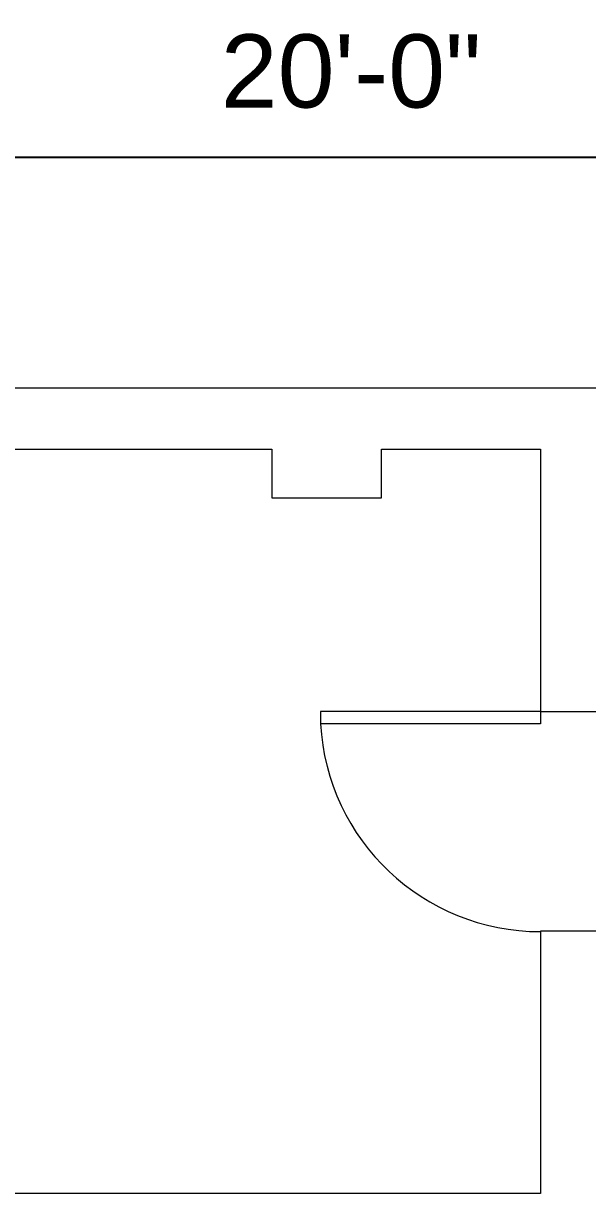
# Model space of a CAD drawing. Header units: inches. Extents: x 1913 to 24953, y -2945 to 1064.
# Drawn here: x 15019.5 to 15111.9, y -121.7 to 70.1 of the extents above; entities that cross this region are included whole.
import ezdxf

# ---------------------------------------------------------------- set-up
doc = ezdxf.new("R2010")
doc.units = ezdxf.units.IN
doc.header["$MEASUREMENT"] = 0
for name, color, linetype, lineweight in [('A-ANNO-DIMS', 211, 'Continuous', 9), ('A-DOOR', 31, 'Continuous', 13), ('A-WALL', 113, 'Continuous', 13)]:
    doc.layers.add(name, color=color, linetype=linetype, lineweight=lineweight)
doc.styles.add('Arial', font='arial.ttf', dxfattribs={"height": 12})
doc.dimstyles.new('Linear_-_3_32__Arial', dxfattribs={"dimscale": 12, "dimtxt": 12.243113, "dimasz": 1.333333, "dimexe": 1, "dimexo": 0.666667, "dimgap": 0.666667, "dimtad": 1, "dimdec": 5, "dimrnd": 0.03125, "dimzin": 1, "dimdsep": 46, "dimlunit": 4, "dimtxsty": 'Arial', "dimblk1": 'OBLIQUE', "dimblk2": 'OBLIQUE', "dimsah": 1, "dimcen": 0.09, "dimdle": 1, "dimazin": 0, "dimtfac": 1, "dimtdec": 4, "dimtix": 1, "dimtmove": 0, "dimatfit": 3, "dimfxl": 1, "dimtvp": 1, "dimtfill": 1, "dimfrac": 2, "dimtolj": 1, "dimtzin": 0, "dimarcsym": 2})

# ---------------------------------------------------------------- blocks, each defined once
blk = doc.blocks.new('Single-Flush - 36_ x 80_-431224-FloorPlan')
at = {"layer": 'A-DOOR', "lineweight": 20}
for p, q in [((16, 5), (16, 41.01)), ((18, 41.01), (16, 41.01)), ((18, 5), (18, 41.01)), ((18, 5), (16, 5))]:
    blk.add_line(p, q, dxfattribs=at)
at = {"layer": 'A-DOOR', "lineweight": 9}
blk.add_arc((18, 5), 36.07, 93.1789, 180, dxfattribs=at)
blk = doc.blocks.new('_Oblique')
at = {"color": 0, "linetype": 'ByBlock', "lineweight": -2}
blk.add_line((-0.5, -0.5), (0.5, 0.5), dxfattribs=at)
blk = doc.blocks.new('*D355')
at = {"layer": 'A-ANNO-DIMS', "color": 0, "lineweight": -2, "transparency": 16777216}
for p, q in [((14953.15, 44.75), (14953.15, 60.07)), ((15193.15, 13.29), (15193.15, 60.07)), ((15205.15, 48.07), (14941.15, 48.07))]:
    blk.add_line(p, q, dxfattribs=at)
at = {"layer": 'Defpoints', "color": 0, "lineweight": 0, "transparency": 16777216}
for p in [(14953.15, 48.07), (14953.15, 36.75), (15193.15, 5.29)]:
    blk.add_point(p, dxfattribs=at)
at = {"layer": 'A-ANNO-DIMS', "color": 0, "lineweight": -2, "transparency": 16777216, "xscale": 16, "yscale": 16, "zscale": 16, "rotation": 180}
blk.add_blockref('_Oblique', (14953.15, 48.07), dxfattribs=at)
at = {"layer": 'A-ANNO-DIMS', "color": 0, "lineweight": -2, "transparency": 16777216, "xscale": 16, "yscale": 16, "zscale": 16}
blk.add_blockref('_Oblique', (15193.15, 48.07), dxfattribs=at)
at = {"layer": 'A-ANNO-DIMS', "color": 0, "lineweight": 0, "transparency": 16777216, "insert": (15073.15, 62.19), "char_height": 12, "width": 62.3834, "attachment_point": 5, "style": 'Arial'}
blk.add_mtext('\\A1;20\'-0"', dxfattribs=at)

msp = doc.modelspace()

# ---------------------------------------------------------------- linework, layer by layer
at = {"layer": 'A-WALL', "lineweight": 0}
for p, q in [((15224.153809, 10.293671), (14980.153809, 10.293671)), ((14785.653809, 0.293671), (15060.153809, 0.293671)), ((15060.153809, 0.293671), (15060.153809, -7.706329)), ((15078.153809, 0.293671), (15104.153809, 0.293671)), ((15078.153809, -7.706329), (15078.153809, 0.293671)), ((15104.153809, 0.293671), (15104.153809, -42.706329)), ((15060.153809, -7.706329), (15078.153809, -7.706329)), ((15104.153809, -42.706329), (15114.153809, -42.706329)), ((15104.153809, -78.706329), (15104.153809, -121.706329)), ((15114.153809, -78.706329), (15104.153809, -78.706329)), ((15104.153809, -121.706329), (14785.653809, -121.706329))]:
    msp.add_line(p, q, dxfattribs=at)

# ---------------------------------------------------------------- block references
at = {"layer": 'A-DOOR', "lineweight": 0, "rotation": 89.99999999999952}
msp.add_blockref('Single-Flush - 36_ x 80_-431224-FloorPlan', (15109.153809, -60.706329), dxfattribs=at)

# ---------------------------------------------------------------- dimensions: what is measured, and where the dimension line sits
at = {"layer": 'A-ANNO-DIMS', "color": 1, "lineweight": 0}
dim = msp.add_linear_dim(base=(14953.153809, 48.068061), p1=(15193.153809, 5.293671), p2=(14953.153809, 36.754352), dimstyle='Linear_-_3_32__Arial', override={"dimpost": '<>', "dimfxl": 60, "dimtfill": 0}, dxfattribs=at)
dim.commit()
dim.dimension.update_dxf_attribs({"geometry": '*D355', "text_midpoint": (15073.153809, 62.194937)})

doc.saveas('drawing.dxf')
